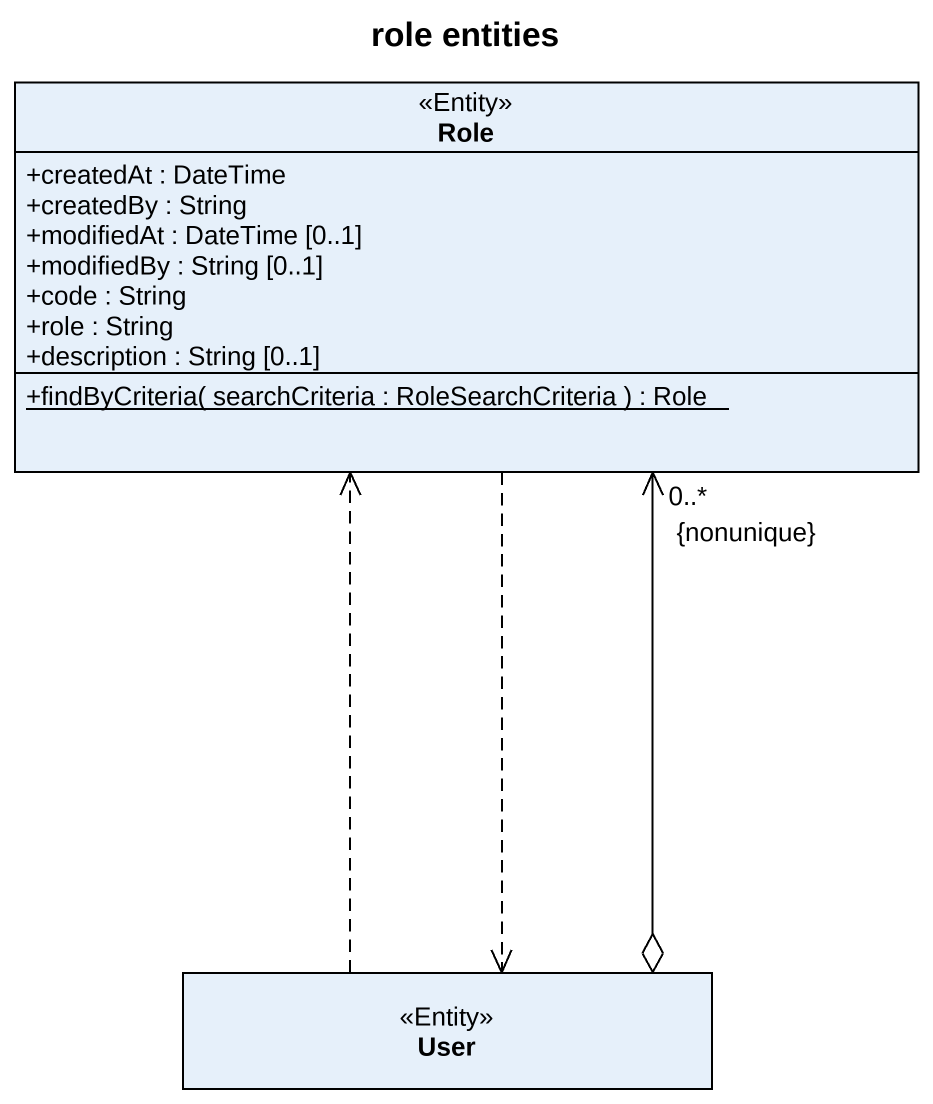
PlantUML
@startuml
title role entities
hide circle
hide empty members
skinparam classAttributeIconSize 0
class Role <<Entity>> {
  +createdAt : DateTime
  +createdBy : String
  +modifiedAt : DateTime [0..1]
  +modifiedBy : String [0..1]
  +code : String
  +role : String
  +description : String [0..1]
  {static} +findByCriteria( searchCriteria : RoleSearchCriteria ) : Role
}
class User <<Entity>>
Role ..> User
User o-up-> "0..*\n{nonunique}" Role
User .up.> Role
@enduml
